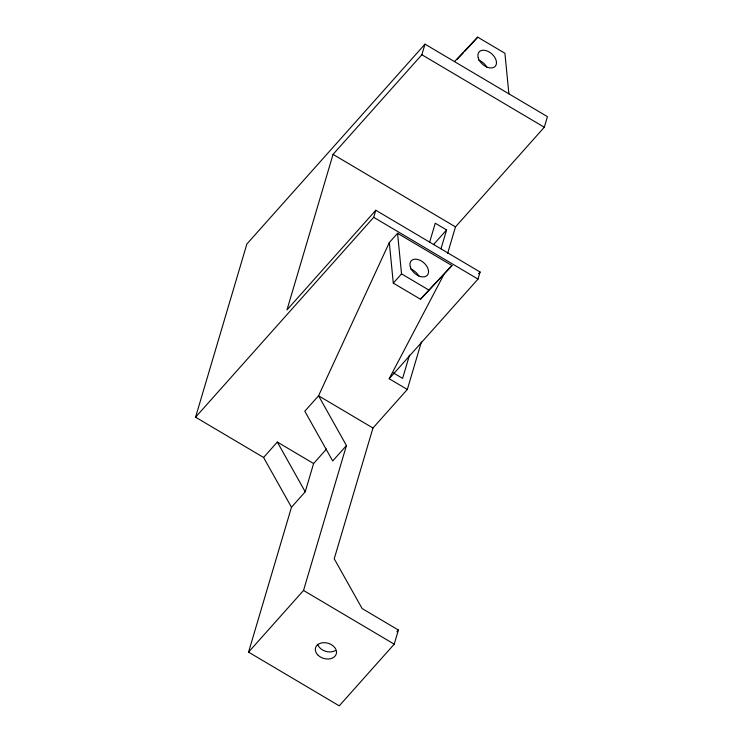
<?xml version="1.0" encoding="UTF-8"?>
<svg xmlns="http://www.w3.org/2000/svg" width="743" height="743" viewBox="0 0 743 743"><rect width="100%" height="100%" fill="white"/><g stroke="black" fill="none" stroke-linecap="round" stroke-linejoin="round"><path stroke-width="1.11" d="M421.411 341.91L407.322 389.471L372.967 428.014L334.229 558.792L362.129 608.554L398.406 630.036L394.217 644.172L339.245 705.85L248.552 652.14L291.479 507.228L263.579 457.474L195.567 417.194L246.871 244.01L424.996 44.143L547.433 116.651L544.294 127.248L455.487 226.884L447.62 253.428M424.996 44.143L421.857 54.741L333.05 154.377L286.984 309.896L375.8 210.25L480.089 272.022L478 279.089L389.183 378.726L407.322 389.471M195.567 417.194L373.701 217.327L375.8 210.25M291.479 507.228L305.224 491.81L313.602 463.53L326.576 448.967M248.552 652.14L303.525 590.462L346.452 445.549L318.552 395.787L389.313 242.562L397.561 233.311L451.976 265.539L420.492 299.234L393.288 283.12L389.313 242.562M429.668 242.079L435.249 223.216L446.589 229.931L441.008 248.756M409.504 355.108L402.613 378.373L393.168 372.782M389.183 378.726L443.729 274.789M508.89 93.822L504.915 53.264L477.703 37.15L464.812 51.295M393.288 283.12L401.536 273.87L397.561 233.311M433.485 244.623L446.589 229.931M263.579 457.474L277.325 442.048L313.602 463.53M420.492 299.234L451.976 265.539M478.548 273.749L480.089 272.022M346.452 445.549L332.706 460.966L304.806 411.213L318.552 395.787L372.967 428.014M396.883 631.745L398.406 630.036M454.475 61.595L477.703 37.15M457.066 59.44L463.26 52.92M421.857 54.741L544.294 127.248M333.05 154.377L455.487 226.884M373.701 217.327L478 279.089M401.536 273.87L428.739 289.984M303.525 590.462L394.217 644.172M277.325 442.048L305.224 491.81M335.353 650.562A10.811 7.904 16.5 0 1 317.716 644.339M478.622 60.127A10.811 6.975 41.7 0 1 486.841 67.149M410.684 269.068A10.811 6.975 41.7 0 1 418.894 276.09M318.264 655.41A10.811 7.904 16.5 0 0 336.105 654.434A10.811 7.904 16.5 0 0 323.4 642.686A10.811 7.904 16.5 0 0 318.264 655.41M478.297 57.982A10.811 6.975 41.7 0 0 494.002 67.279A10.811 6.975 41.7 0 0 489.284 52.029A10.811 6.975 41.7 0 0 478.297 57.982M410.35 266.923A10.811 6.975 41.7 0 0 426.055 276.22A10.811 6.975 41.7 0 0 421.346 260.969A10.811 6.975 41.7 0 0 410.35 266.923"/></g></svg>
